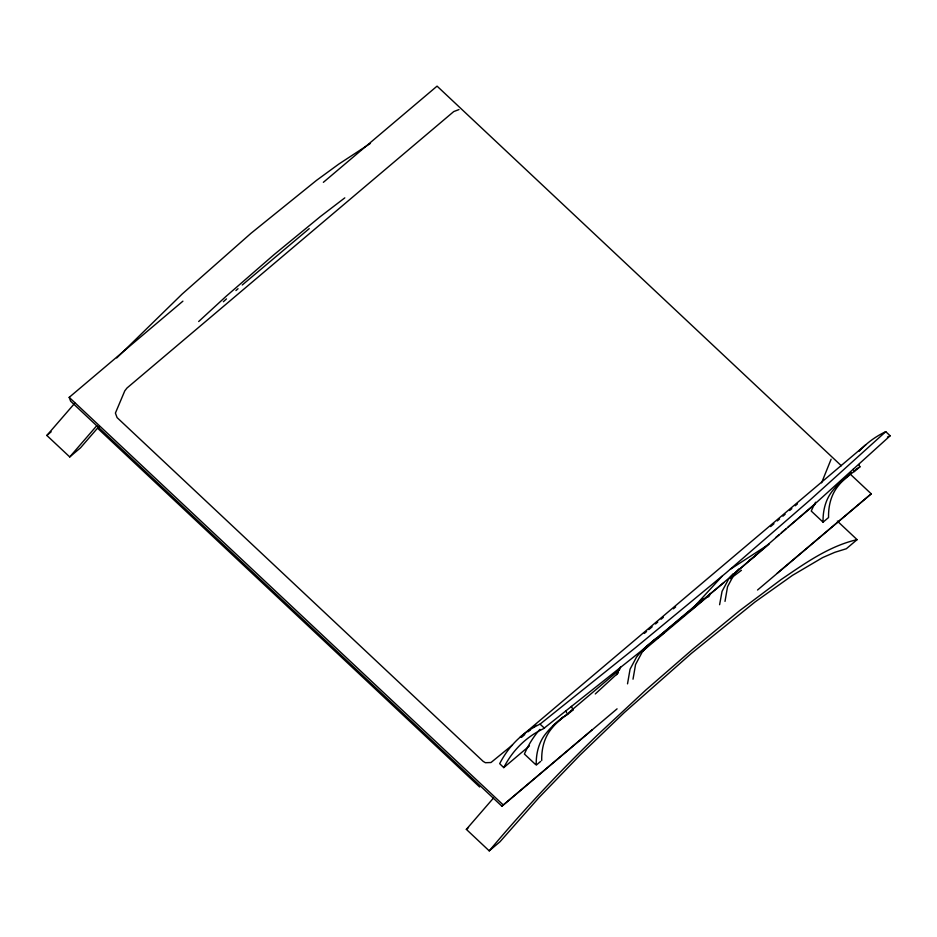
<?xml version="1.0" encoding="UTF-8"?>
<svg xmlns="http://www.w3.org/2000/svg" width="937" height="937" viewBox="0 0 937 937"><rect width="100%" height="100%" fill="white"/><g stroke="black" fill="none" stroke-linecap="round" stroke-linejoin="round"><path stroke-width="1.41" d="M541.727 760.493C541.434 749.635 543.952 738.379 550.722 729.712A350.532 169.328 49.8 0 1 562.903 717.086M847.856 475.75A350.532 169.328 49.8 0 0 837.573 486.736C830.791 495.404 828.273 506.659 828.566 517.517L823.073 522.167C822.78 511.309 825.298 500.053 832.079 491.386A350.532 169.328 49.8 0 1 854.439 471.487L859.932 466.837L858.784 464.553M627.521 683.846L630.062 669.182L636.492 657.153A350.532 169.328 49.8 0 1 658.852 637.254L664.345 632.604M633.014 679.196L635.555 664.532L641.986 652.503A350.532 169.328 49.8 0 1 656.099 638.308M719.604 604.716L722.052 591.352L728.482 579.324A350.532 169.328 49.8 0 1 733.39 573.573M725.004 601.378L727.545 586.703L733.976 574.686A350.532 169.328 49.8 0 1 738.883 568.935M99.381 426.3L98.268 428.865L479.639 786.986M821.585 482.836L831.107 459.235M730.368 577.133L814.3 504.469L890.15 435.787L885.758 431.664L809.802 500.229L726.198 572.765L635.719 647.502L540.087 724.102A361.202 174.481 49.8 0 0 499.679 763.667L503.755 767.626L505.828 763.784A355.463 171.705 49.8 0 1 543.401 728.74L640.182 651.777L723.821 582.662M850.808 472.611L849.426 475.176L838.275 484.605M98.49 427.049L80.477 447.851L69.736 456.94L46.85 435.459L74.866 403.121M69.736 456.94L96.816 425.656M837.338 521.089L857.097 539.642L846.345 548.742L834.89 552.291L822.745 557.527L792.526 575.33L755.093 601.917L691.354 653.417L624.288 712.577L579.851 755.257L538.951 797.621L499.983 841.766L489.231 850.866L466.345 829.374L493.436 798.09M489.231 850.866C523.572 809.955 560.127 770.928 598.649 733.929L645.499 690.323L693.415 648.673L739.808 610.537L781.189 579.499C804.813 563.488 828.812 546.166 857.097 539.642M722.087 576.243L690.815 610.397L769.136 544.128L730.298 569.298M116.75 357.934L182.141 294.054L251.034 233.266L316.495 180.384L338.807 164.08L370.431 143.384M198.667 321.52L225.993 296.408L273.92 254.759L320.313 216.611L344.804 197.871M595.276 693.954L618.42 672.672M223.369 301.714L226.473 298.891M642.829 651.004L710.258 594.433M235.937 290.564L238.033 288.701M242.238 285L309.222 228.64M617.073 708.852L501.881 806.195L70.65 401.235L69.197 397.358L182.902 301.164M323.359 182.328L437.064 86.134L841.367 465.783M46.85 435.459L51.148 431.816M520.199 737.126L865.87 444.677M512.492 744.962L490.988 762.519L485.401 762.706L483.176 761.383L117.078 417.597L115.403 413.088L124.785 390.858L126.987 388.023L453.731 111.573L458.966 109.582M521.44 737.396L524.79 734.561M528.14 731.727L530.377 729.841M533.727 727.007L535.964 725.109M644.351 633.412L646.589 631.515M648.826 629.629L652.175 626.794M655.525 623.96L657.762 622.063M661.112 619.228L663.349 617.342M673.41 608.827L675.636 606.942M770.624 526.582L773.974 523.748M777.323 520.913L779.561 519.016M782.91 516.182L785.147 514.296M789.622 510.513L791.859 508.627M795.208 505.781L797.446 503.895M503.755 767.626L529.405 745.922M552.818 726.116L566.206 714.79M570.668 711.019L619.732 669.51M643.145 649.704L697.784 603.475M700.009 601.589L703.359 598.755M775.836 537.44L779.186 534.605M781.411 532.72L785.874 528.948M788.099 527.062L814.862 504.422M540.626 761.418L536.233 765.142C535.941 754.285 538.459 743.029 545.229 734.362A350.532 169.328 49.8 0 1 567.599 714.462L573.093 709.813L571.371 706.381M756.335 554.786L750.842 559.424A350.532 169.328 49.8 0 0 748.71 560.771M466.345 829.374L468.5 827.558M501.881 806.195L592.172 729.806M777.183 573.28L871.234 493.834L849.894 473.794M757.529 590.029L871.234 493.834M730.391 578.644L741.425 570.305M885.758 431.664L885.711 431.688A361.202 174.481 49.8 0 0 859.112 451.294M540.04 724.125L544.479 728.236M890.15 435.787L889.072 436.291A355.463 171.705 49.8 0 0 887.444 437.087M823.073 522.167L811.255 511.063L811.665 510.126A355.451 171.705 49.8 0 1 815.6 502.232M535.238 764.217L524.404 754.039L524.814 753.102A355.451 171.705 49.8 0 1 539.899 729.384M69.197 397.358L503.368 805.059M853.291 469.203L854.439 471.487M565.878 711.031L567.599 714.462M708.595 596.904A355.451 171.705 49.8 0 1 710.246 593.484M849.754 474.11A350.532 169.328 49.8 0 1 851.686 472.541M855.715 469.566A350.532 169.328 49.8 0 1 859.932 466.837M568.864 712.542A350.532 169.328 49.8 0 1 573.093 709.813M660.128 635.333A350.532 169.328 49.8 0 1 662.213 633.939M616.605 674.722A355.451 171.705 49.8 0 1 620.622 666.921"/></g></svg>
